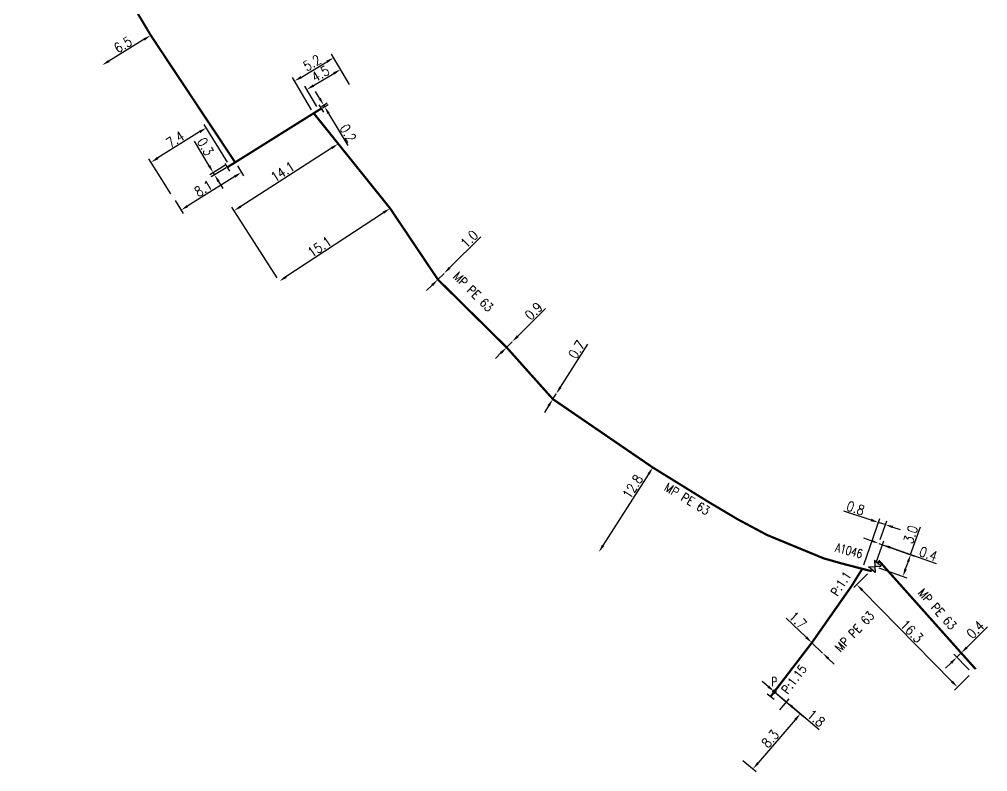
# Model space of a CAD drawing. Header units: millimetres. Extents: x 185000 to 186005, y 127000 to 128000.
# Drawn here: x 185775.2 to 185885.5, y 127830.6 to 127916.3 of the extents above; entities that cross this region are included whole.
import ezdxf
from ezdxf.enums import TextEntityAlignment as Align

# ---------------------------------------------------------------- set-up
doc = ezdxf.new("R2010")
doc.units = ezdxf.units.MM
doc.header["$PDMODE"] = 34
doc.layers.get('0').update_dxf_attribs({"linetype": 'CONTINUOUS'})
doc.layers.get('DEFPOINTS').update_dxf_attribs({"linetype": 'CONTINUOUS'})
for name, color, linetype in [('G_120', 4, 'CONTINUOUS'), ('G_300', 7, 'CONTINUOUS'), ('G_340', 7, 'CONTINUOUS')]:
    doc.layers.add(name, color=color, linetype=linetype)
doc.styles.add('G_ROMANS', font='ROMANS.SHX', dxfattribs={"width": 0.75})
doc.styles.get("Standard").update_dxf_attribs({"font": 'romans.shx', "width": 0.85})
doc.linetypes.add('G_TYPB_PE', pattern='A,5,-0.3,["o",Standard,S=1.5,R=0,X=0,Y=-0.5],-1.65', length=6.95)
doc.dimstyles.get("Standard").update_dxf_attribs({"dimtxt": 1.5, "dimasz": 1.2, "dimexe": 0.625, "dimexo": 0.625, "dimgap": 0.25, "dimtad": 1, "dimdec": 1, "dimzin": 0, "dimdsep": 46, "dimtxsty": 'Standard', "dimcen": -0.5, "dimadec": 0, "dimazin": 0, "dimtfac": 1, "dimtdec": 1, "dimtmove": 0, "dimatfit": 3, "dimfxl": 0, "dimtolj": 1, "dimtzin": 0, "dimarcsym": 0})

# ---------------------------------------------------------------- blocks, each defined once
blk = doc.blocks.new('*D473')
at = {"layer": 'DEFPOINTS', "color": 0, "linetype": 'Continuous', "ltscale": 0.5, "transparency": 16777216}
for p in [(185799.75, 127900.02), (185792.66, 127896.05), (185793.58, 127894.58)]:
    blk.add_point(p, dxfattribs=at)
at = {"layer": 'G_120', "color": 0, "linetype": 'Continuous', "lineweight": -2, "ltscale": 0.5, "transparency": 16777216}
for p, q in [((185800, 127899.63), (185800.71, 127898.48)), ((185799.7, 127898.4), (185794.34, 127895.06)), ((185792.91, 127895.66), (185793.83, 127894.19))]:
    blk.add_line(p, q, dxfattribs=at)
at = {"layer": 'G_120', "color": 0, "linetype": 'Continuous', "ltscale": 0.5, "transparency": 16777216}
for points in [[(185799.62, 127898.53), (185799.78, 127898.27), (185800.46, 127898.88)], [(185794.27, 127895.19), (185794.42, 127894.93), (185793.58, 127894.58)]]:
    blk.add_solid(points, dxfattribs=at)
at = {"layer": 'G_120', "color": 0, "linetype": 'Continuous', "ltscale": 0.5, "transparency": 16777216, "insert": (185796.13, 127897.06), "char_height": 1.125, "attachment_point": 5, "rotation": 31.9483}
blk.add_mtext('\\A1;8.1', dxfattribs=at)
blk = doc.blocks.new('*D474')
at = {"layer": 'DEFPOINTS', "color": 0, "linetype": 'Continuous', "ltscale": 0.5, "transparency": 16777216}
for p in [(185817.4, 127894.79), (185804.79, 127886.48), (185804.79, 127886.48)]:
    blk.add_point(p, dxfattribs=at)
at = {"layer": 'G_120', "color": 0, "linetype": 'Continuous', "lineweight": -2, "ltscale": 0.5, "transparency": 16777216}
blk.add_line((185816.64, 127894.29), (185805.54, 127886.97), dxfattribs=at)
at = {"layer": 'G_120', "color": 0, "linetype": 'Continuous', "ltscale": 0.5, "transparency": 16777216}
for points in [[(185816.56, 127894.42), (185816.73, 127894.17), (185817.4, 127894.79)], [(185805.46, 127887.1), (185805.62, 127886.85), (185804.79, 127886.48)]]:
    blk.add_solid(points, dxfattribs=at)
at = {"layer": 'G_120', "color": 0, "linetype": 'Continuous', "ltscale": 0.5, "transparency": 16777216, "insert": (185809.36, 127890.39), "char_height": 1.125, "attachment_point": 5, "rotation": 33.4061}
blk.add_mtext('\\A1;15.1', dxfattribs=at)
blk = doc.blocks.new('*D475')
at = {"layer": 'DEFPOINTS', "color": 0, "linetype": 'Continuous', "ltscale": 0.5, "transparency": 16777216}
for p in [(185810.98, 127911.94), (185813.03, 127908.5), (185808.7, 127905.62)]:
    blk.add_point(p, dxfattribs=at)
at = {"layer": 'G_120', "color": 0, "linetype": 'Continuous', "lineweight": -2, "ltscale": 0.5, "transparency": 16777216}
for p, q in [((185812.79, 127908.9), (185810.74, 127912.35)), ((185807.29, 127909.74), (185810.21, 127911.48)), ((185808.46, 127906.02), (185806.27, 127909.68))]:
    blk.add_line(p, q, dxfattribs=at)
at = {"layer": 'G_120', "color": 0, "linetype": 'Continuous', "ltscale": 0.5, "transparency": 16777216}
for points in [[(185810.13, 127911.61), (185810.28, 127911.35), (185810.98, 127911.94)], [(185807.21, 127909.87), (185807.36, 127909.61), (185806.51, 127909.28)]]:
    blk.add_solid(points, dxfattribs=at)
at = {"layer": 'G_120', "color": 0, "linetype": 'Continuous', "ltscale": 0.5, "transparency": 16777216, "insert": (185808.51, 127911.35), "char_height": 1.125, "attachment_point": 5, "rotation": 30.7984}
blk.add_mtext('\\A1;5.2', dxfattribs=at)
blk = doc.blocks.new('*D476')
at = {"layer": 'DEFPOINTS', "color": 0, "ltscale": 0.5, "transparency": 16777216}
for p in [(185797.25, 127898.86), (185798.97, 127899.89), (185799.14, 127899.64)]:
    blk.add_point(p, dxfattribs=at)
at = {"layer": 'G_340', "color": 0, "lineweight": -2, "ltscale": 0.5, "transparency": 16777216}
for p, q in [((185796.79, 127899.63), (185795.1, 127902.45)), ((185798.56, 127899.65), (185796.85, 127898.62)), ((185798.74, 127899.4), (185797, 127898.36)), ((185797.4, 127898.6), (185797.25, 127898.86)), ((185797.86, 127897.83), (185798.33, 127897.06))]:
    blk.add_line(p, q, dxfattribs=at)
at = {"layer": 'G_340', "color": 0, "ltscale": 0.5, "transparency": 16777216}
for points in [[(185796.91, 127899.71), (185796.66, 127899.56), (185797.25, 127898.86)], [(185797.99, 127897.91), (185797.74, 127897.75), (185797.4, 127898.6)]]:
    blk.add_solid(points, dxfattribs=at)
at = {"layer": 'G_340', "color": 0, "ltscale": 0.5, "transparency": 16777216, "insert": (185796.36, 127901.81), "char_height": 1.125, "attachment_point": 5, "rotation": 300.8767}
blk.add_mtext('\\A1;0.3', dxfattribs=at)
blk = doc.blocks.new('*D477')
at = {"layer": 'DEFPOINTS', "color": 0, "ltscale": 0.5, "transparency": 16777216}
for p in [(185790.18, 127900.04), (185799.14, 127899.64), (185792.66, 127896.05)]:
    blk.add_point(p, dxfattribs=at)
at = {"layer": 'G_340', "color": 0, "lineweight": -2, "ltscale": 0.5, "transparency": 16777216}
for p, q in [((185795.69, 127903.48), (185790.94, 127900.52)), ((185798.89, 127900.04), (185796.2, 127904.35)), ((185792.42, 127896.45), (185789.93, 127900.44))]:
    blk.add_line(p, q, dxfattribs=at)
at = {"layer": 'G_340', "color": 0, "ltscale": 0.5, "transparency": 16777216}
for points in [[(185795.61, 127903.61), (185795.77, 127903.35), (185796.45, 127903.95)], [(185790.86, 127900.65), (185791.02, 127900.39), (185790.18, 127900.04)]]:
    blk.add_solid(points, dxfattribs=at)
at = {"layer": 'G_340', "color": 0, "ltscale": 0.5, "transparency": 16777216, "insert": (185792.92, 127902.63), "char_height": 1.125, "attachment_point": 5, "rotation": 31.9483}
blk.add_mtext('\\A1;7.4', dxfattribs=at)
blk = doc.blocks.new('*D478')
at = {"layer": 'DEFPOINTS', "color": 0, "linetype": 'Continuous', "ltscale": 0.5, "transparency": 16777216}
for p in [(185790.13, 127914.49), (185784.59, 127911.09), (185784.59, 127911.09)]:
    blk.add_point(p, dxfattribs=at)
at = {"layer": 'G_120', "color": 0, "linetype": 'Continuous', "lineweight": -2, "ltscale": 0.5, "transparency": 16777216}
blk.add_line((185789.36, 127914.01), (185785.36, 127911.56), dxfattribs=at)
at = {"layer": 'G_120', "color": 0, "linetype": 'Continuous', "ltscale": 0.5, "transparency": 16777216}
for points in [[(185789.29, 127914.14), (185789.44, 127913.89), (185790.13, 127914.49)], [(185785.28, 127911.68), (185785.44, 127911.43), (185784.59, 127911.09)]]:
    blk.add_solid(points, dxfattribs=at)
at = {"layer": 'G_120', "color": 0, "linetype": 'Continuous', "ltscale": 0.5, "transparency": 16777216, "insert": (185786.97, 127913.42), "char_height": 1.125, "attachment_point": 5, "rotation": 31.541}
blk.add_mtext('\\A1;6.5', dxfattribs=at)
blk = doc.blocks.new('*D479')
at = {"layer": 'DEFPOINTS', "color": 0, "ltscale": 0.5, "transparency": 16777216}
for p in [(185809.19, 127906.16), (185809.29, 127905.98), (185809.83, 127906.55)]:
    blk.add_point(p, dxfattribs=at)
at = {"layer": 'G_340', "color": 0, "lineweight": -2, "ltscale": 0.5, "transparency": 16777216}
for p, q in [((185809.37, 127907.32), (185808.91, 127908.09)), ((185809.59, 127906.4), (185810.23, 127906.79)), ((185809.69, 127906.23), (185810.33, 127906.62)), ((185809.83, 127906.55), (185809.93, 127906.37)), ((185810.39, 127905.6), (185812.57, 127901.95))]:
    blk.add_line(p, q, dxfattribs=at)
at = {"layer": 'G_340', "color": 0, "ltscale": 0.5, "transparency": 16777216}
for points in [[(185809.5, 127907.4), (185809.24, 127907.24), (185809.83, 127906.55)], [(185810.52, 127905.68), (185810.27, 127905.52), (185809.93, 127906.37)]]:
    blk.add_solid(points, dxfattribs=at)
at = {"layer": 'G_340', "color": 0, "ltscale": 0.5, "transparency": 16777216, "insert": (185812.61, 127903.35), "char_height": 1.125, "attachment_point": 5, "rotation": 300.7984}
blk.add_mtext('\\A1;0.2', dxfattribs=at)
blk = doc.blocks.new('*D480')
at = {"layer": 'DEFPOINTS', "color": 0, "linetype": 'Continuous', "ltscale": 0.5, "transparency": 16777216}
for p in [(185823.55, 127887.38), (185823.55, 127887.38), (185822.85, 127886.68)]:
    blk.add_point(p, dxfattribs=at)
at = {"layer": 'G_120', "color": 0, "linetype": 'Continuous', "lineweight": -2, "ltscale": 0.5, "transparency": 16777216}
for p, q in [((185824.19, 127888.02), (185827.74, 127891.55)), ((185822.85, 127886.68), (185823.55, 127887.38)), ((185822.21, 127886.04), (185821.57, 127885.41))]:
    blk.add_line(p, q, dxfattribs=at)
at = {"layer": 'G_120', "color": 0, "linetype": 'Continuous', "ltscale": 0.5, "transparency": 16777216}
for points in [[(185824.09, 127888.12), (185824.3, 127887.91), (185823.55, 127887.38)], [(185822.1, 127886.15), (185822.31, 127885.94), (185822.85, 127886.68)]]:
    blk.add_solid(points, dxfattribs=at)
at = {"layer": 'G_120', "color": 0, "linetype": 'Continuous', "ltscale": 0.5, "transparency": 16777216, "insert": (185826.42, 127891.29), "char_height": 1.125, "attachment_point": 5, "rotation": 44.8655}
blk.add_mtext('\\A1;1.0', dxfattribs=at)
blk = doc.blocks.new('*D481')
at = {"layer": 'DEFPOINTS', "color": 0, "linetype": 'Continuous', "ltscale": 0.5, "transparency": 16777216}
for p in [(185831.31, 127879.59), (185831.31, 127879.59), (185830.68, 127878.95)]:
    blk.add_point(p, dxfattribs=at)
at = {"layer": 'G_120', "color": 0, "linetype": 'Continuous', "lineweight": -2, "ltscale": 0.5, "transparency": 16777216}
for p, q in [((185831.95, 127880.22), (185835.12, 127883.37)), ((185830.68, 127878.95), (185831.31, 127879.59)), ((185830.04, 127878.32), (185829.4, 127877.68))]:
    blk.add_line(p, q, dxfattribs=at)
at = {"layer": 'G_120', "color": 0, "linetype": 'Continuous', "ltscale": 0.5, "transparency": 16777216}
for points in [[(185831.85, 127880.33), (185832.06, 127880.11), (185831.31, 127879.59)], [(185829.93, 127878.42), (185830.14, 127878.21), (185830.68, 127878.95)]]:
    blk.add_solid(points, dxfattribs=at)
at = {"layer": 'G_120', "color": 0, "linetype": 'Continuous', "ltscale": 0.5, "transparency": 16777216, "insert": (185833.76, 127883.08), "char_height": 1.125, "attachment_point": 5, "rotation": 44.8655}
blk.add_mtext('\\A1;0.9', dxfattribs=at)
blk = doc.blocks.new('*D482')
at = {"layer": 'DEFPOINTS', "color": 0, "linetype": 'Continuous', "ltscale": 0.5, "transparency": 16777216}
for p in [(185811.5, 127902.13), (185799.63, 127894.52), (185804.79, 127886.48)]:
    blk.add_point(p, dxfattribs=at)
at = {"layer": 'G_120', "color": 0, "linetype": 'Continuous', "lineweight": -2, "ltscale": 0.5, "transparency": 16777216}
for p, q in [((185810.74, 127901.65), (185800.39, 127895)), ((185804.54, 127886.87), (185799.38, 127894.91))]:
    blk.add_line(p, q, dxfattribs=at)
at = {"layer": 'G_120', "color": 0, "linetype": 'Continuous', "ltscale": 0.5, "transparency": 16777216}
for points in [[(185810.66, 127901.77), (185810.82, 127901.52), (185811.5, 127902.13)], [(185800.31, 127895.13), (185800.47, 127894.88), (185799.63, 127894.52)]]:
    blk.add_solid(points, dxfattribs=at)
at = {"layer": 'G_120', "color": 0, "linetype": 'Continuous', "ltscale": 0.5, "transparency": 16777216, "insert": (185805.16, 127898.95), "char_height": 1.125, "attachment_point": 5, "rotation": 32.69}
blk.add_mtext('\\A1;14.1', dxfattribs=at)
blk = doc.blocks.new('*D483')
at = {"layer": 'DEFPOINTS', "color": 0, "ltscale": 0.5, "transparency": 16777216}
for p in [(185811.77, 127910.61), (185813.03, 127908.5), (185809.29, 127905.98)]:
    blk.add_point(p, dxfattribs=at)
at = {"layer": 'G_340', "color": 0, "lineweight": -2, "ltscale": 0.5, "transparency": 16777216}
for p, q in [((185812.79, 127908.9), (185811.53, 127911.01)), ((185808.68, 127908.77), (185811, 127910.15)), ((185809.05, 127906.39), (185807.67, 127908.71))]:
    blk.add_line(p, q, dxfattribs=at)
at = {"layer": 'G_340', "color": 0, "ltscale": 0.5, "transparency": 16777216}
for points in [[(185810.92, 127910.28), (185811.08, 127910.02), (185811.77, 127910.61)], [(185808.6, 127908.9), (185808.76, 127908.64), (185807.91, 127908.31)]]:
    blk.add_solid(points, dxfattribs=at)
at = {"layer": 'G_340', "color": 0, "ltscale": 0.5, "transparency": 16777216, "insert": (185809.46, 127910.11), "char_height": 1.125, "attachment_point": 5, "rotation": 30.7984}
blk.add_mtext('\\A1;4.5', dxfattribs=at)
blk = doc.blocks.new('G_340_07')
at = {"color": 0, "linetype": 'Continuous', "const_width": 0.25, "flags": 128}
blk.add_lwpolyline([(0, 0), (0.35, 0)], dxfattribs=at)
at = {"color": 0, "linetype": 'Continuous', "flags": 128}
blk.add_lwpolyline([(0.35, -0.5), (0.35, 0.5)], dxfattribs=at)
at = {"color": 0, "linetype": 'Continuous', "width": 0.75, "flags": 3}
for tag, p in [('DEF_LEG', (0, -5)), ('DEF_COUP', (0, -7.5)), ('DEF_TYPE', (0, -10))]:
    blk.add_attdef(tag, text='', height=1.2, dxfattribs=at).set_placement(p, align=Align.MIDDLE)
blk = doc.blocks.new('*D484')
at = {"layer": 'DEFPOINTS', "color": 0, "ltscale": 0.5, "transparency": 16777216}
for p in [(185861.19, 127839.74), (185857.23, 127832.22), (185858.75, 127830.94)]:
    blk.add_point(p, dxfattribs=at)
at = {"layer": 'G_300', "color": 0, "lineweight": -2, "ltscale": 0.5, "transparency": 16777216}
for p, q in [((185861.55, 127839.43), (185864.52, 127836.93)), ((185863.57, 127836.55), (185859.34, 127831.62)), ((185857.59, 127831.92), (185859.11, 127830.64))]:
    blk.add_line(p, q, dxfattribs=at)
at = {"layer": 'G_300', "color": 0, "ltscale": 0.5, "transparency": 16777216}
for points in [[(185863.46, 127836.65), (185863.69, 127836.45), (185864.16, 127837.23)], [(185859.23, 127831.72), (185859.45, 127831.52), (185858.75, 127830.94)]]:
    blk.add_solid(points, dxfattribs=at)
at = {"layer": 'G_300', "color": 0, "ltscale": 0.5, "transparency": 16777216, "insert": (185860.72, 127834.38), "char_height": 1.125, "attachment_point": 5, "rotation": 49.346}
blk.add_mtext('\\A1;8.3', dxfattribs=at)
blk = doc.blocks.new('*D485')
at = {"layer": 'DEFPOINTS', "color": 0, "ltscale": 0.5, "transparency": 16777216}
for p in [(185861.19, 127839.74), (185862.56, 127838.58), (185861.49, 127837.3)]:
    blk.add_point(p, dxfattribs=at)
at = {"layer": 'G_300', "color": 0, "lineweight": -2, "ltscale": 0.5, "transparency": 16777216}
for p, q in [((185860.5, 127840.32), (185859.81, 127840.89)), ((185861.19, 127839.74), (185862.56, 127838.58)), ((185861.8, 127837.66), (185862.87, 127838.94)), ((185863.25, 127838), (185866.31, 127835.42))]:
    blk.add_line(p, q, dxfattribs=at)
at = {"layer": 'G_300', "color": 0, "ltscale": 0.5, "transparency": 16777216}
for points in [[(185860.59, 127840.43), (185860.4, 127840.2), (185861.19, 127839.74)], [(185863.35, 127838.11), (185863.16, 127837.88), (185862.56, 127838.58)]]:
    blk.add_solid(points, dxfattribs=at)
at = {"layer": 'G_300', "color": 0, "ltscale": 0.5, "transparency": 16777216, "insert": (185865.94, 127836.72), "char_height": 1.125, "attachment_point": 5, "rotation": 319.9302}
blk.add_mtext('\\A1;1.8', dxfattribs=at)
blk = doc.blocks.new('*D486')
at = {"layer": 'DEFPOINTS', "color": 0, "linetype": 'Continuous', "ltscale": 0.5, "transparency": 16777216}
for p in [(185865.46, 127845.31), (185866.69, 127844.14), (185866.69, 127844.14)]:
    blk.add_point(p, dxfattribs=at)
at = {"layer": 'G_120', "color": 0, "linetype": 'Continuous', "lineweight": -2, "ltscale": 0.5, "transparency": 16777216}
for p, q in [((185864.81, 127845.94), (185862.54, 127848.11)), ((185866.69, 127844.14), (185865.46, 127845.31)), ((185867.34, 127843.52), (185867.99, 127842.89))]:
    blk.add_line(p, q, dxfattribs=at)
at = {"layer": 'G_120', "color": 0, "linetype": 'Continuous', "ltscale": 0.5, "transparency": 16777216}
for points in [[(185864.92, 127846.05), (185864.71, 127845.83), (185865.46, 127845.31)], [(185867.44, 127843.62), (185867.24, 127843.41), (185866.69, 127844.14)]]:
    blk.add_solid(points, dxfattribs=at)
at = {"layer": 'G_120', "color": 0, "linetype": 'Continuous', "ltscale": 0.5, "transparency": 16777216, "insert": (185863.87, 127847.88), "char_height": 1.125, "attachment_point": 5, "rotation": 316.2203}
blk.add_mtext('\\A1;1.7', dxfattribs=at)
blk = doc.blocks.new('*D487')
at = {"layer": 'DEFPOINTS', "color": 0, "linetype": 'Continuous', "ltscale": 0.5, "transparency": 16777216}
for p in [(185873.83, 127858.77), (185873.08, 127856.63), (185871.21, 127853.74)]:
    blk.add_point(p, dxfattribs=at)
at = {"layer": 'G_120', "color": 0, "linetype": 'Continuous', "lineweight": -2, "ltscale": 0.5, "transparency": 16777216}
for p, q in [((185872.21, 127859.29), (185869.09, 127860.3)), ((185871.37, 127854.18), (185873.22, 127859.45)), ((185873.23, 127857.07), (185873.99, 127859.21)), ((185873.83, 127858.77), (185873.07, 127859.01)), ((185874.69, 127858.49), (185875.54, 127858.21))]:
    blk.add_line(p, q, dxfattribs=at)
at = {"layer": 'G_120', "color": 0, "linetype": 'Continuous', "ltscale": 0.5, "transparency": 16777216}
for points in [[(185872.26, 127859.43), (185872.17, 127859.15), (185873.07, 127859.01)], [(185874.73, 127858.63), (185874.64, 127858.35), (185873.83, 127858.77)]]:
    blk.add_solid(points, dxfattribs=at)
at = {"layer": 'G_120', "color": 0, "linetype": 'Continuous', "ltscale": 0.5, "transparency": 16777216, "insert": (185870.45, 127860.64), "char_height": 1.125, "attachment_point": 5, "rotation": 342.1061}
blk.add_mtext('\\A1;0.8', dxfattribs=at)
blk = doc.blocks.new('*D488')
at = {"layer": 'DEFPOINTS', "color": 0, "transparency": 16777216}
for p in [(185873.08, 127856.63), (185876.72, 127855.35), (185872.64, 127854)]:
    blk.add_point(p, dxfattribs=at)
at = {"layer": 'G_300', "color": 0, "lineweight": -2, "transparency": 16777216}
for p, q in [((185876.72, 127855.35), (185877.83, 127858.52)), ((185873.52, 127856.47), (185877.16, 127855.19)), ((185873.08, 127853.85), (185876.29, 127852.72)), ((185876.14, 127853.72), (185876.42, 127854.5))]:
    blk.add_line(p, q, dxfattribs=at)
at = {"layer": 'G_300', "color": 0, "transparency": 16777216}
for points in [[(185876.28, 127854.55), (185876.56, 127854.45), (185876.72, 127855.35)], [(185876, 127853.77), (185876.29, 127853.67), (185875.85, 127852.87)]]:
    blk.add_solid(points, dxfattribs=at)
at = {"layer": 'G_300', "color": 0, "transparency": 16777216, "insert": (185876.73, 127857.65), "char_height": 1.125, "attachment_point": 5, "rotation": 70.5952}
blk.add_mtext('\\A1;3.0', dxfattribs=at)
blk = doc.blocks.new('*D489')
at = {"layer": 'DEFPOINTS', "color": 0, "transparency": 16777216}
for p in [(185873.08, 127856.63), (185873.08, 127856.63), (185872.64, 127854)]:
    blk.add_point(p, dxfattribs=at)
at = {"layer": 'G_300', "color": 0, "lineweight": -2, "transparency": 16777216}
for p, q in [((185872.23, 127856.93), (185871.38, 127857.23)), ((185872.8, 127854.45), (185873.67, 127856.92)), ((185873.08, 127856.63), (185873.51, 127856.47)), ((185874.36, 127856.18), (185879.63, 127854.32))]:
    blk.add_line(p, q, dxfattribs=at)
at = {"layer": 'G_300', "color": 0, "transparency": 16777216}
for points in [[(185872.28, 127857.07), (185872.18, 127856.79), (185873.08, 127856.63)], [(185874.41, 127856.32), (185874.31, 127856.03), (185873.51, 127856.47)]]:
    blk.add_solid(points, dxfattribs=at)
at = {"layer": 'G_300', "color": 0, "transparency": 16777216, "insert": (185878.73, 127855.43), "char_height": 1.125, "attachment_point": 5, "rotation": 340.5952}
blk.add_mtext('\\A1;0.4', dxfattribs=at)
blk = doc.blocks.new('G_300_04')
at = {"linetype": 'Continuous'}
h = blk.add_hatch(color=0, dxfattribs=at)
h.paths.add_polyline_path([(-0.5, 0.5), (-0.5, -0.5), (0, 0)])
h.paths.add_polyline_path([(0.5, 0.5), (0, 0), (0.5, -0.5)])
at = {"color": 0, "linetype": 'Continuous', "flags": 128}
blk.add_lwpolyline([(-0.5, -0.5), (0.5, 0.5), (0.5, -0.5), (-0.5, 0.5)], close=True, dxfattribs=at)
at = {"color": 0, "linetype": 'Continuous', "width": 0.75}
blk.add_attdef('NUM', text='', height=1, dxfattribs=at).set_placement((0, 1.78), align=Align.MIDDLE_CENTER)
at = {"color": 0, "linetype": 'Continuous', "width": 0.75, "flags": 3}
for tag, p in [('DEF_LEG', (0, -5)), ('DEF_COUP', (0, -7.5)), ('DEF_TYPE', (0, -10))]:
    blk.add_attdef(tag, text='', height=1.2, dxfattribs=at).set_placement(p, align=Align.MIDDLE)
blk = doc.blocks.new('*D490')
at = {"layer": 'DEFPOINTS', "color": 0, "linetype": 'Continuous', "ltscale": 0.5, "transparency": 16777216}
for p in [(185872.16, 127853.49), (185883.72, 127841.89), (185882.06, 127840.26)]:
    blk.add_point(p, dxfattribs=at)
at = {"layer": 'G_120', "color": 0, "linetype": 'Continuous', "lineweight": -2, "ltscale": 0.5, "transparency": 16777216}
for p, q in [((185871.82, 127853.16), (185870.24, 127851.61)), ((185871.21, 127851.29), (185881.43, 127840.9)), ((185883.39, 127841.57), (185881.72, 127839.93))]:
    blk.add_line(p, q, dxfattribs=at)
at = {"layer": 'G_120', "color": 0, "linetype": 'Continuous', "ltscale": 0.5, "transparency": 16777216}
for points in [[(185871.31, 127851.4), (185871.1, 127851.19), (185870.58, 127851.94)], [(185881.53, 127841), (185881.32, 127840.79), (185882.06, 127840.26)]]:
    blk.add_solid(points, dxfattribs=at)
at = {"layer": 'G_120', "color": 0, "linetype": 'Continuous', "ltscale": 0.5, "transparency": 16777216, "insert": (185876.85, 127846.62), "char_height": 1.125, "attachment_point": 5, "rotation": 314.5176}
blk.add_mtext('\\A1;16.3', dxfattribs=at)
blk = doc.blocks.new('*D491')
at = {"layer": 'DEFPOINTS', "color": 0, "linetype": 'Continuous', "ltscale": 0.5, "transparency": 16777216}
for p in [(185847.34, 127865.27), (185841.18, 127855.62), (185841.18, 127855.62)]:
    blk.add_point(p, dxfattribs=at)
at = {"layer": 'G_120', "color": 0, "linetype": 'Continuous', "lineweight": -2, "ltscale": 0.5, "transparency": 16777216}
blk.add_line((185846.85, 127864.52), (185841.66, 127856.38), dxfattribs=at)
at = {"layer": 'G_120', "color": 0, "linetype": 'Continuous', "ltscale": 0.5, "transparency": 16777216}
for points in [[(185846.73, 127864.6), (185846.98, 127864.43), (185847.34, 127865.27)], [(185841.54, 127856.46), (185841.79, 127856.3), (185841.18, 127855.62)]]:
    blk.add_solid(points, dxfattribs=at)
at = {"layer": 'G_120', "color": 0, "linetype": 'Continuous', "ltscale": 0.5, "transparency": 16777216, "insert": (185845.05, 127863.09), "char_height": 1.125, "attachment_point": 5, "rotation": 57.4557}
blk.add_mtext('\\A1;12.8', dxfattribs=at)
blk = doc.blocks.new('*D492')
at = {"layer": 'DEFPOINTS', "color": 0, "linetype": 'Continuous', "ltscale": 0.5, "transparency": 16777216}
for p in [(185882.48, 127844.15), (185881.98, 127843.66), (185883.72, 127841.89)]:
    blk.add_point(p, dxfattribs=at)
at = {"layer": 'G_120', "color": 0, "linetype": 'Continuous', "lineweight": -2, "ltscale": 0.5, "transparency": 16777216}
for p, q in [((185883.12, 127844.78), (185885.49, 127847.11)), ((185883.4, 127842.23), (185881.66, 127844)), ((185881.98, 127843.66), (185882.48, 127844.15)), ((185881.34, 127843.03), (185880.7, 127842.4))]:
    blk.add_line(p, q, dxfattribs=at)
at = {"layer": 'G_120', "color": 0, "linetype": 'Continuous', "ltscale": 0.5, "transparency": 16777216}
for points in [[(185883.02, 127844.89), (185883.23, 127844.68), (185882.48, 127844.15)], [(185881.24, 127843.14), (185881.45, 127842.93), (185881.98, 127843.66)]]:
    blk.add_solid(points, dxfattribs=at)
at = {"layer": 'G_120', "color": 0, "linetype": 'Continuous', "ltscale": 0.5, "transparency": 16777216, "insert": (185884.1, 127846.8), "char_height": 1.125, "attachment_point": 5, "rotation": 44.5176}
blk.add_mtext('\\A1;0.4', dxfattribs=at)
blk = doc.blocks.new('G_300_12')
at = {"color": 0, "linetype": 'Continuous', "const_width": 0.248, "flags": 128}
blk.add_lwpolyline([(-0.13, 0, 1), (0.13, 0, 1)], format="xyb", close=True, dxfattribs=at)
at = {"linetype": 'Continuous', "style": 'G_ROMANS', "width": 0.75}
blk.add_attdef('P', text='', height=1, dxfattribs=at).set_placement((0, 1.24), align=Align.MIDDLE_CENTER)
at = {"color": 0, "linetype": 'Continuous', "width": 0.75, "flags": 3}
for tag, p in [('DEF_LEG', (0, -5)), ('DEF_COUP', (0, -7.5)), ('DEF_TYPE', (0, -10))]:
    blk.add_attdef(tag, text='', height=1.2, dxfattribs=at).set_placement(p, align=Align.MIDDLE)
blk = doc.blocks.new('*D591')
at = {"layer": 'DEFPOINTS', "color": 0, "linetype": 'Continuous', "ltscale": 0.5, "transparency": 16777216}
for p in [(185836.32, 127873.65), (185836.32, 127873.65), (185835.95, 127873.06)]:
    blk.add_point(p, dxfattribs=at)
at = {"layer": 'G_120', "color": 0, "linetype": 'Continuous', "lineweight": -2, "ltscale": 0.5, "transparency": 16777216}
for p, q in [((185836.81, 127874.41), (185839.93, 127879.3)), ((185835.95, 127873.06), (185836.32, 127873.65)), ((185835.46, 127872.3), (185834.98, 127871.55))]:
    blk.add_line(p, q, dxfattribs=at)
at = {"layer": 'G_120', "color": 0, "linetype": 'Continuous', "ltscale": 0.5, "transparency": 16777216}
for points in [[(185836.68, 127874.49), (185836.93, 127874.33), (185836.32, 127873.65)], [(185835.34, 127872.38), (185835.59, 127872.22), (185835.95, 127873.06)]]:
    blk.add_solid(points, dxfattribs=at)
at = {"layer": 'G_120', "color": 0, "linetype": 'Continuous', "ltscale": 0.5, "transparency": 16777216, "insert": (185838.66, 127878.7), "char_height": 1.125, "attachment_point": 5, "rotation": 57.4557}
blk.add_mtext('\\A1;0.7', dxfattribs=at)

msp = doc.modelspace()

# ---------------------------------------------------------------- linework, layer by layer
at = {"layer": 'G_120', "linetype": 'G_TYPB_PE', "ltscale": 0.5, "const_width": 0.25, "flags": 128}
for points in [[(185799.75, 127900.02), (185790.13, 127914.49), (185775.28, 127939.44)], [(185799.14, 127899.64), (185799.75, 127900.02), (185808.7, 127905.62), (185809.29, 127905.98)], [(185808.7, 127905.62), (185811.5, 127902.13)], [(185811.5, 127902.13), (185817.4, 127894.79), (185817.4, 127894.79), (185822.85, 127886.68), (185830.68, 127878.95), (185835.95, 127873.06), (185847.34, 127865.27), (185853.65, 127861.37), (185857, 127859.38), (185860.37, 127857.58), (185866.82, 127854.92), (185868.91, 127854.33), (185871.42, 127853.68), (185872.16, 127853.49), (185872.31, 127853.63)], [(185872.97, 127854.38), (185873.16, 127854.59), (185882.48, 127844.15), (185884.14, 127842.3)], [(185860.97, 127839.46), (185861.19, 127839.74), (185865.46, 127845.31), (185870.03, 127851.83), (185871.21, 127853.74)]]:
    msp.add_lwpolyline(points, dxfattribs=at)

# ---------------------------------------------------------------- block references
at = {"layer": 'G_300'}
ref = msp.add_blockref('G_300_04', (185872.64, 127854), dxfattribs=dict(at, rotation=228.8653397428313))
ref.add_attrib('NUM', 'A1046', dxfattribs={"layer": '0', "color": 0, "linetype": 'Continuous', "height": 1, "rotation": 345.13, "style": 'G_ROMANS', "width": 0.75}).set_placement((185869.69, 127855.8), align=Align.MIDDLE)
at = {"layer": 'G_300', "ltscale": 0.5}
ref = msp.add_blockref('G_300_12', (185861.19, 127839.74), dxfattribs=dict(at, rotation=308.6707612000469))
ref.add_attrib('P', 'P', dxfattribs={"layer": '0', "linetype": 'Continuous', "height": 1, "style": 'G_ROMANS', "width": 0.75}).set_placement((185861.17, 127840.88), align=Align.MIDDLE_CENTER)
at = {"layer": 'G_340', "ltscale": 0.5}
for p, rotation in [((185809.29, 127905.98), 31.3311985669766), ((185799.14, 127899.64), 212.0257648442556), ((185860.97, 127839.46), 232.5276976191231)]:
    msp.add_blockref('G_340_07', p, dxfattribs=dict(at, rotation=rotation))

# ---------------------------------------------------------------- texts
at = {"layer": 'G_120', "linetype": 'G_TYPB_PE', "width": 0.85}
for s, rotation, p in [('MP PE 63', 315.3863, (185826.88, 127885.29)), ('MP PE 63', 329.1877, (185851.26, 127861.69)), ('P:1.1', 56.2668, (185868.77, 127852.03)), ('MP PE 63', 311.7791, (185879.75, 127849.15)), ('MP PE 63', 46.2203, (185870.33, 127846.59)), ('P:1.15', 52.5277, (185863.44, 127841.16))]:
    msp.add_text(s, height=1, rotation=rotation, dxfattribs=at).set_placement(p, align=Align.MIDDLE)

# ---------------------------------------------------------------- dimensions: what is measured, and where the dimension line sits
at = {"layer": 'G_120', "linetype": 'Continuous', "ltscale": 0.5}
for base, p1, p2, angle, picture, middle in [((185784.59, 127911.09), (185790.13, 127914.49), (185784.59, 127911.09), 31.541, '*D478', (185787.36, 127912.79)), ((185810.98, 127911.94), (185808.7, 127905.62), (185813.03, 127908.5), 210.7984, '*D475', (185808.89, 127910.7)), ((185793.58, 127894.58), (185799.75, 127900.02), (185792.66, 127896.05), 31.9483, '*D473', (185796.53, 127896.42)), ((185804.79, 127886.48), (185817.4, 127894.79), (185804.79, 127886.48), 33.4061, '*D474', (185809.77, 127889.76)), ((185823.55, 127887.38), (185822.85, 127886.68), (185823.55, 127887.38), 224.8655, '*D480', (185826.95, 127890.76)), ((185831.31, 127879.59), (185830.68, 127878.95), (185831.31, 127879.59), 224.8655, '*D481', (185834.29, 127882.55)), ((185836.32, 127873.65), (185835.95, 127873.06), (185836.32, 127873.65), 237.4557, '*D591', (185839.29, 127878.3)), ((185866.69, 127844.14), (185865.46, 127845.31), (185866.69, 127844.14), 136.2203, '*D486', (185863.35, 127847.34))]:
    dim = msp.add_linear_dim(base=base, p1=p1, p2=p2, angle=angle, dimstyle='Standard', override={"dimscale": 0.75}, dxfattribs=at)
    dim.commit()
    dim.dimension.update_dxf_attribs({"geometry": picture, "text_midpoint": middle, "dimtype": 160})
dim = msp.add_linear_dim(base=(185799.63, 127894.52), p1=(185811.5, 127902.13), p2=(185804.79, 127886.48), angle=32.69, dimstyle='Standard', override={"dimscale": 0.75}, dxfattribs=at)
dim.commit()
dim.dimension.update_dxf_attribs({"geometry": '*D482', "text_midpoint": (185805.16, 127898.95)})
for base, p1, p2, angle, text, picture, middle in [((185841.18, 127855.62), (185847.34, 127865.27), (185841.18, 127855.62), 57.4557, '12.8', '*D491', (185845.69, 127862.69)), ((185873.83, 127858.77), (185871.21, 127853.74), (185873.08, 127856.63), 162.1061, '0.8', '*D487', (185870.22, 127859.93)), ((185881.98, 127843.66), (185882.48, 127844.15), (185883.72, 127841.89), 44.5176, '0.4', '*D492', (185884.63, 127846.26))]:
    dim = msp.add_linear_dim(base=base, p1=p1, p2=p2, angle=angle, text=text, dimstyle='Standard', override={"dimscale": 0.75}, dxfattribs=at)
    dim.commit()
    dim.dimension.update_dxf_attribs({"geometry": picture, "text_midpoint": middle, "dimtype": 160})
dim = msp.add_linear_dim(base=(185882.06, 127840.26), p1=(185872.16, 127853.49), p2=(185883.72, 127841.89), angle=134.5176, text='16.3', dimstyle='Standard', override={"dimscale": 0.75}, dxfattribs=at)
dim.commit()
dim.dimension.update_dxf_attribs({"geometry": '*D490', "text_midpoint": (185876.85, 127846.62)})
at = {"layer": 'G_300'}
for base, angle, text, picture, middle in [((185876.72, 127855.35), 250.5952, '3.0', '*D488', (185877.44, 127857.4)), ((185873.08, 127856.63), 340.5952, '0.4', '*D489', (185878.48, 127854.72))]:
    dim = msp.add_linear_dim(base=base, p1=(185872.64, 127854), p2=(185873.08, 127856.63), angle=angle, text=text, dimstyle='Standard', override={"dimscale": 0.75}, dxfattribs=at)
    dim.commit()
    dim.dimension.update_dxf_attribs({"geometry": picture, "text_midpoint": middle, "dimtype": 160})
at = {"layer": 'G_300', "ltscale": 0.5}
for base, p2, angle, picture, middle in [((185862.56, 127838.58), (185861.49, 127837.3), 139.9302, '*D485', (185865.45, 127836.15)), ((185858.75, 127830.94), (185857.23, 127832.22), 49.346, '*D484', (185861.29, 127833.89))]:
    dim = msp.add_linear_dim(base=base, p1=(185861.19, 127839.74), p2=p2, angle=angle, dimstyle='Standard', override={"dimscale": 0.75}, dxfattribs=at)
    dim.commit()
    dim.dimension.update_dxf_attribs({"geometry": picture, "text_midpoint": middle, "dimtype": 160})
at = {"layer": 'G_340', "ltscale": 0.5}
for base, p1, p2, angle, picture, middle in [((185811.77, 127910.61), (185809.29, 127905.98), (185813.03, 127908.5), 210.7984, '*D483', (185809.85, 127909.46)), ((185809.83, 127906.55), (185809.29, 127905.98), (185809.19, 127906.16), 300.7984, '*D479', (185811.96, 127902.97)), ((185790.18, 127900.04), (185799.14, 127899.64), (185792.66, 127896.05), 31.9483, '*D477', (185793.31, 127902)), ((185797.25, 127898.86), (185799.14, 127899.64), (185798.97, 127899.89), 300.8767, '*D476', (185795.71, 127901.43))]:
    dim = msp.add_linear_dim(base=base, p1=p1, p2=p2, angle=angle, dimstyle='Standard', override={"dimscale": 0.75}, dxfattribs=at)
    dim.commit()
    dim.dimension.update_dxf_attribs({"geometry": picture, "text_midpoint": middle, "dimtype": 160})

doc.saveas('drawing.dxf')
